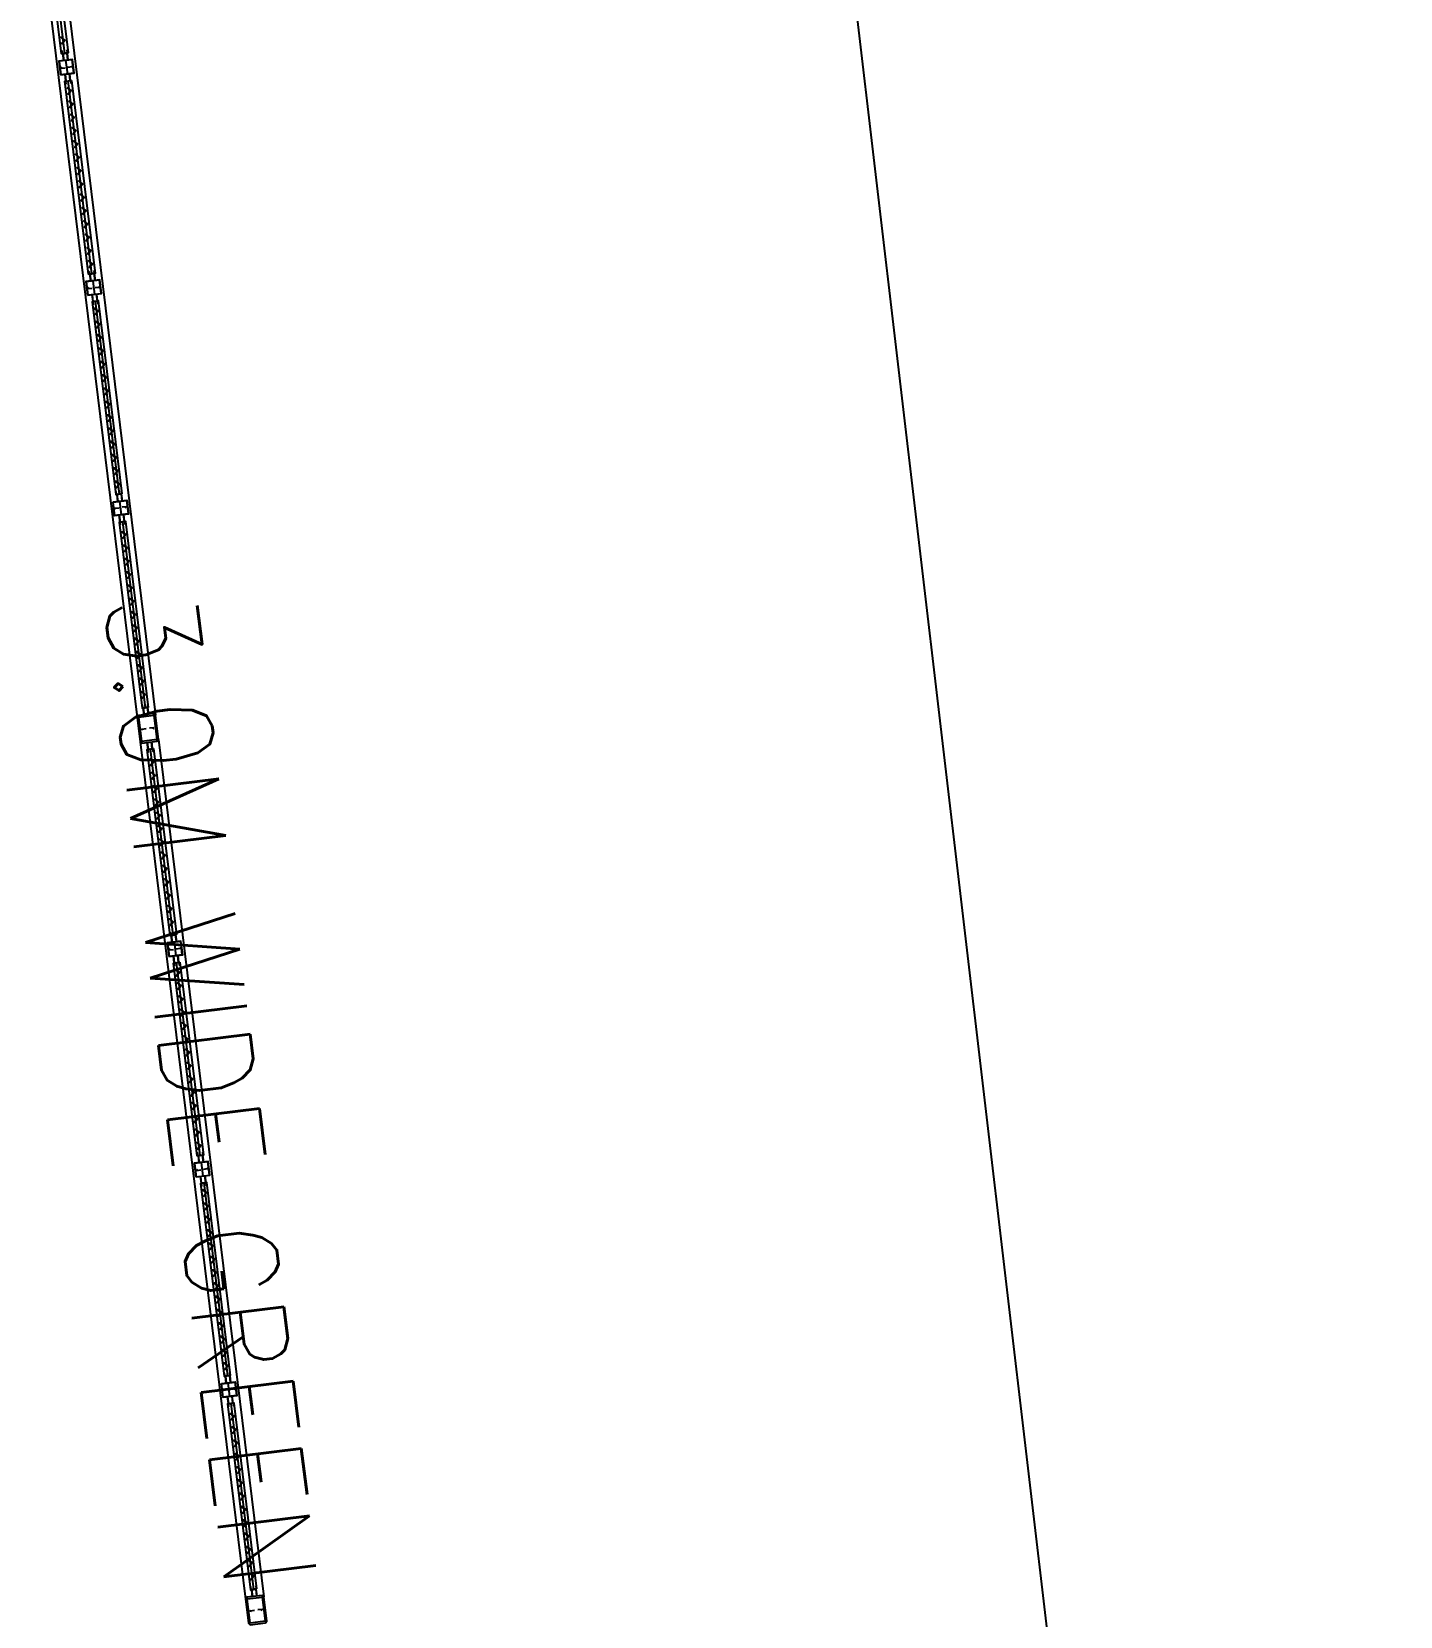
# Model space of a CAD drawing. Extents: x -15449 to 568150, y -1239737 to 53667.
# Drawn here: x 15368.75 to 15373.81, y 7597.25 to 7603.11 of the extents above; entities that cross this region are included whole.
import ezdxf
from ezdxf.enums import TextEntityAlignment as Align

# ---------------------------------------------------------------- set-up
doc = ezdxf.new("R2010")
doc.units = 0
doc.header["$LTSCALE"] = 8
doc.layers.add('KEY PLANE', color=8, linetype='CONTINUOUS')
doc.layers.add('Title Blocks', color=255, linetype='CONTINUOUS', lineweight=9)
doc.styles.add('X-F10A-LAY-S0-00-ASITE-001_EXTG_ROOF$0$X-MIC-LAY-S10-00-ASITE-001_FOR_JTC$0$ROMANS', font='romans.shx', dxfattribs={"width": 0.8})

# ---------------------------------------------------------------- blocks, each defined once
blk = doc.blocks.new('key plane')
at = {"layer": 'KEY PLANE', "extrusion": (-0.005503, -0.025989, -0.999647)}
blk.add_line((121003, -138524, -113027), (110678, -50845, -113027), dxfattribs=at)
at = {"layer": 'KEY PLANE'}
for p, q in [((104319, -69184, -112854), (105458, -78450, -112854)), ((104121, -69208, -112835), (105260, -78474, -112835)), ((104478, -71298, -109326), (104231, -69288, -114589)), ((104453, -71301, -109326), (104463, -71376, -112835)), ((104456, -71301, -109326), (104466, -71375, -112835)), ((104487, -71373, -112835), (104506, -71522, -112835)), ((104500, -71296, -109326), (104509, -71370, -112835)), ((104503, -71295, -109326), (104512, -71370, -112835)), ((104490, -71599, -109326), (104481, -71525, -112835)), ((104490, -71599, -112835), (104481, -71525, -112835)), ((104493, -71599, -109326), (104484, -71524, -112835)), ((104493, -71599, -112835), (104484, -71524, -112835)), ((104537, -71593, -109326), (104528, -71519, -112835)), ((104537, -71593, -112835), (104528, -71519, -112835)), ((104540, -71593, -109326), (104531, -71518, -112835)), ((104540, -71593, -112835), (104531, -71518, -112835)), ((104771, -73680, -109326), (104515, -71596, -114589)), ((104771, -73680, -112835), (104515, -71596, -112835)), ((104746, -73683, -109326), (104755, -73758, -112835)), ((104746, -73683, -112835), (104755, -73758, -112835)), ((104749, -73683, -109326), (104758, -73757, -112835)), ((104749, -73683, -112835), (104758, -73757, -112835)), ((104780, -73755, -112835), (104799, -73904, -112835)), ((104793, -73678, -109326), (104802, -73752, -112835)), ((104793, -73678, -112835), (104802, -73752, -112835)), ((104796, -73677, -109326), (104805, -73752, -112835)), ((104796, -73677, -112835), (104805, -73752, -112835)), ((104783, -73981, -109326), (104774, -73907, -112835)), ((104783, -73981, -112835), (104774, -73907, -112835)), ((104786, -73981, -109326), (104777, -73906, -112835)), ((104786, -73981, -112835), (104777, -73906, -112835)), ((104808, -73978, -109326), (105064, -76062, -114589)), ((104808, -73978, -112835), (105064, -76062, -112835)), ((104830, -73975, -109326), (104820, -73901, -112835)), ((104830, -73975, -112835), (104820, -73901, -112835)), ((104833, -73975, -109326), (104823, -73901, -112835)), ((104833, -73975, -112835), (104823, -73901, -112835)), ((105039, -76065, -109326), (105048, -76140, -112835)), ((105039, -76065, -112835), (105048, -76140, -112835)), ((105042, -76065, -109326), (105051, -76139, -112835)), ((105042, -76065, -112835), (105051, -76139, -112835)), ((105091, -76286, -112835), (105073, -76137, -112835)), ((105086, -76060, -109326), (105095, -76134, -112835)), ((105086, -76060, -112835), (105095, -76134, -112835)), ((105089, -76059, -109326), (105098, -76134, -112835)), ((105089, -76059, -112835), (105098, -76134, -112835)), ((105076, -76363, -109326), (105067, -76289, -112835)), ((105079, -76363, -109326), (105070, -76288, -112835)), ((105101, -76360, -109326), (105348, -78370, -114589)), ((105122, -76357, -109326), (105113, -76283, -112835)), ((105125, -76357, -109326), (105116, -76283, -112835)), ((105323, -78373, -109326), (105329, -78423, -111665)), ((105326, -78373, -109326), (105335, -78447, -112835)), ((105329, -78423, -111665), (105332, -78447, -112835)), ((105369, -78367, -109326), (105379, -78442, -112835)), ((105372, -78367, -109326), (105379, -78417, -111665)), ((105379, -78417, -111665), (105382, -78441, -112835)), ((105292, -78737, -112854), (106431, -88003, -112854)), ((105372, -78770, -111684), (105369, -78745, -112854)), ((105381, -78819, -109345), (105372, -78745, -112854)), ((105378, -78820, -109345), (105372, -78770, -111684)), ((105424, -78814, -109345), (105415, -78739, -112854)), ((105421, -78764, -111684), (105418, -78739, -112854)), ((105427, -78814, -109345), (105421, -78764, -111684)), ((105490, -78712, -112873), (106630, -87978, -112873)), ((105650, -80826, -109345), (105403, -78817, -114609)), ((105625, -80830, -109345), (105634, -80904, -112854)), ((105628, -80829, -109345), (105637, -80904, -112854)), ((105671, -80824, -109345), (105681, -80898, -112854)), ((105674, -80823, -109345), (105684, -80898, -112854)), ((105659, -80901, -112854), (105677, -81050, -112854)), ((105661, -81127, -109345), (105652, -81053, -112854)), ((105661, -81127, -112854), (105652, -81053, -112854)), ((105664, -81127, -109345), (105655, -81052, -112854)), ((105664, -81127, -112854), (105655, -81052, -112854)), ((105942, -83209, -109345), (105686, -81124, -114609)), ((105942, -83209, -112854), (105686, -81124, -112854)), ((105708, -81122, -109345), (105699, -81047, -112854)), ((105708, -81122, -112854), (105699, -81047, -112854)), ((105711, -81121, -109345), (105702, -81047, -112854)), ((105711, -81121, -112854), (105702, -81047, -112854)), ((105918, -83212, -109345), (105927, -83286, -112854)), ((105918, -83212, -112854), (105927, -83286, -112854)), ((105921, -83211, -109345), (105930, -83286, -112854)), ((105921, -83211, -112854), (105930, -83286, -112854)), ((105964, -83206, -109345), (105973, -83280, -112854)), ((105964, -83206, -112854), (105973, -83280, -112854)), ((105967, -83205, -109345), (105976, -83280, -112854)), ((105967, -83205, -112854), (105976, -83280, -112854)), ((105952, -83283, -112854), (105970, -83432, -112854)), ((105954, -83509, -109345), (105945, -83435, -112854)), ((105954, -83509, -112854), (105945, -83435, -112854)), ((105957, -83509, -109345), (105948, -83435, -112854)), ((105957, -83509, -112854), (105948, -83435, -112854)), ((105979, -83506, -109345), (106235, -85591, -114609)), ((105979, -83506, -112854), (106235, -85591, -112854)), ((106001, -83504, -109345), (105992, -83429, -112854)), ((106001, -83504, -112854), (105992, -83429, -112854)), ((106004, -83503, -109345), (105995, -83429, -112854)), ((106004, -83503, -112854), (105995, -83429, -112854)), ((106211, -85594, -109345), (106220, -85668, -112854)), ((106211, -85594, -112854), (106220, -85668, -112854)), ((106213, -85593, -109345), (106223, -85668, -112854)), ((106213, -85593, -112854), (106223, -85668, -112854)), ((106257, -85588, -109345), (106266, -85662, -112854)), ((106257, -85588, -112854), (106266, -85662, -112854)), ((106260, -85588, -109345), (106269, -85662, -112854)), ((106260, -85588, -112854), (106269, -85662, -112854)), ((106263, -85814, -112854), (106244, -85665, -112854)), ((106247, -85891, -109345), (106238, -85817, -112854)), ((106250, -85891, -109345), (106241, -85817, -112854)), ((106272, -85888, -109345), (106519, -87898, -114609)), ((106294, -85886, -109345), (106285, -85811, -112854)), ((106297, -85885, -109345), (106288, -85811, -112854)), ((106494, -87901, -109345), (106500, -87951, -111684)), ((106497, -87901, -109345), (106506, -87975, -112854)), ((106500, -87951, -111684), (106503, -87976, -112854)), ((106541, -87896, -109345), (106550, -87970, -112854)), ((106544, -87895, -109345), (106550, -87945, -111684)), ((106550, -87945, -111684), (106553, -87970, -112854))]:
    blk.add_line(p, q, dxfattribs=at)
for points, elevation in [([(104266, -69284), (104513, -71294), (104443, -71303), (104196, -69293)], -114589), ([(104431, -71531), (104580, -71512), (104562, -71364), (104413, -71382)], -112835), ([(104550, -71592), (104806, -73676), (104736, -73685), (104480, -71600)], -114589), ([(104550, -71592), (104806, -73676), (104736, -73685), (104480, -71600)], -112835), ([(104724, -73913), (104873, -73894), (104855, -73746), (104706, -73764)], -112835), ([(105099, -76058), (104843, -73974), (104773, -73982), (105029, -76067)], -114589), ([(105099, -76058), (104843, -73974), (104773, -73982), (105029, -76067)], -112835), ([(104999, -76146), (105148, -76128), (105166, -76277), (105017, -76295)], -112835), ([(105383, -78366), (105136, -76356), (105065, -76364), (105313, -78374)], -114589), ([(105312, -78752), (105475, -78732), (105490, -78712), (105458, -78450), (105438, -78434), (105275, -78454), (105260, -78474), (105292, -78737)], -112854), ([(105440, -78452), (105473, -78714), (105310, -78734), (105278, -78472)], -112854), ([(105438, -78812), (105685, -80822), (105615, -80831), (105367, -78821)], -114609), ([(105603, -81059), (105752, -81041), (105733, -80892), (105584, -80910)], -112854), ([(105721, -81120), (105978, -83204), (105907, -83213), (105651, -81129)], -114609), ([(105721, -81120), (105978, -83204), (105907, -83213), (105651, -81129)], -112854), ([(105895, -83441), (106044, -83423), (106026, -83274), (105877, -83292)], -112854), ([(106270, -85586), (106014, -83502), (105944, -83511), (106200, -85595)], -114609), ([(106270, -85586), (106014, -83502), (105944, -83511), (106200, -85595)], -112854), ([(106170, -85674), (106319, -85656), (106337, -85805), (106188, -85823)], -112854), ([(106554, -87894), (106307, -85884), (106237, -85893), (106484, -87903)], -114609), ([(106483, -88280), (106646, -88260), (106662, -88240), (106630, -87978), (106610, -87963), (106447, -87983), (106431, -88003), (106463, -88265)], -112873), ([(106612, -87981), (106644, -88243), (106481, -88263), (106449, -88001)], -112873)]:
    blk.add_lwpolyline(points, close=True, dxfattribs=dict(at, elevation=elevation))
at = {"layer": 'KEY PLANE', "ltscale": 0.1}
for points, elevation in [([(104470, -71161), (104447, -71190, 0.414214), (104448, -71194), (104448, -71194), (104479, -71155), (104440, -71124), (104439, -71124, 0.414214), (104440, -71128), (104469, -71151, -0.414214)], -112835), ([(104448, -71299, 0.414214), (104451, -71302), (104505, -71295, 0.414214), (104508, -71292), (104504, -71265), (104503, -71265), (104506, -71292, -0.414214), (104505, -71293), (104451, -71300, -0.414214), (104450, -71299), (104446, -71272), (104445, -71272)], -114589), ([(104485, -71602, -0.414214), (104488, -71599), (104542, -71593, -0.414214), (104545, -71595), (104548, -71622), (104547, -71622), (104543, -71595, 0.414214), (104542, -71594), (104488, -71601, 0.414214), (104487, -71602), (104490, -71629), (104489, -71629)], -114589), ([(104485, -71602, -0.414214), (104488, -71599), (104542, -71593, -0.414214), (104545, -71595), (104548, -71622), (104547, -71622), (104543, -71595, 0.414214), (104542, -71594), (104488, -71601, 0.414214), (104487, -71602), (104490, -71629), (104489, -71629)], -112835), ([(104538, -71706), (104514, -71736, 0.414214), (104515, -71739), (104515, -71740), (104546, -71700), (104507, -71670), (104506, -71670, 0.414214), (104507, -71674), (104536, -71697, -0.414214)], -114589), ([(104555, -71850), (104532, -71880, 0.414214), (104533, -71883), (104533, -71884), (104564, -71844), (104524, -71814), (104524, -71814, 0.414214), (104524, -71817), (104554, -71841, -0.414214)], -114589), ([(104555, -71850), (104532, -71880, 0.414214), (104533, -71883), (104533, -71884), (104564, -71844), (104524, -71814), (104524, -71814, 0.414214), (104524, -71817), (104554, -71841, -0.414214)], -112835), ([(104573, -71994), (104550, -72024, 0.414214), (104550, -72027), (104551, -72028), (104581, -71988), (104542, -71958), (104542, -71958, 0.414214), (104542, -71961), (104572, -71984, -0.414214)], -114589), ([(104573, -71994), (104550, -72024, 0.414214), (104550, -72027), (104551, -72028), (104581, -71988), (104542, -71958), (104542, -71958, 0.414214), (104542, -71961), (104572, -71984, -0.414214)], -112835), ([(104591, -72138), (104567, -72168, 0.414214), (104568, -72171), (104568, -72172), (104599, -72132), (104560, -72101), (104559, -72102, 0.414214), (104560, -72105), (104589, -72128, -0.414214)], -114589), ([(104591, -72138), (104567, -72168, 0.414214), (104568, -72171), (104568, -72172), (104599, -72132), (104560, -72101), (104559, -72102, 0.414214), (104560, -72105), (104589, -72128, -0.414214)], -112835), ([(104608, -72282), (104585, -72312, 0.414214), (104586, -72315), (104586, -72316), (104617, -72276), (104577, -72245), (104577, -72246, 0.414214), (104577, -72249), (104607, -72272, -0.414214)], -114589), ([(104608, -72282), (104585, -72312, 0.414214), (104586, -72315), (104586, -72316), (104617, -72276), (104577, -72245), (104577, -72246, 0.414214), (104577, -72249), (104607, -72272, -0.414214)], -112835), ([(104626, -72426), (104603, -72456, 0.414214), (104603, -72459), (104604, -72459), (104635, -72420), (104595, -72389), (104595, -72390, 0.414214), (104595, -72393), (104625, -72416, -0.414214)], -114589), ([(104626, -72426), (104603, -72456, 0.414214), (104603, -72459), (104604, -72459), (104635, -72420), (104595, -72389), (104595, -72390, 0.414214), (104595, -72393), (104625, -72416, -0.414214)], -112835), ([(104644, -72570), (104621, -72600, 0.414214), (104621, -72603), (104621, -72603), (104652, -72564), (104613, -72533), (104612, -72534, 0.414214), (104613, -72537), (104642, -72560, -0.414214)], -114589), ([(104644, -72570), (104621, -72600, 0.414214), (104621, -72603), (104621, -72603), (104652, -72564), (104613, -72533), (104612, -72534, 0.414214), (104613, -72537), (104642, -72560, -0.414214)], -112835), ([(104661, -72714), (104638, -72744, 0.414214), (104639, -72747), (104639, -72747), (104670, -72708), (104631, -72677), (104630, -72678, 0.414214), (104631, -72681), (104660, -72704, -0.414214)], -114589), ([(104661, -72714), (104638, -72744, 0.414214), (104639, -72747), (104639, -72747), (104670, -72708), (104631, -72677), (104630, -72678, 0.414214), (104631, -72681), (104660, -72704, -0.414214)], -112835), ([(104679, -72858), (104656, -72887, 0.414214), (104656, -72891), (104657, -72891), (104688, -72852), (104648, -72821), (104648, -72821, 0.414214), (104648, -72825), (104678, -72848, -0.414214)], -114589), ([(104679, -72858), (104656, -72887, 0.414214), (104656, -72891), (104657, -72891), (104688, -72852), (104648, -72821), (104648, -72821, 0.414214), (104648, -72825), (104678, -72848, -0.414214)], -112835), ([(104697, -73002), (104674, -73031, 0.414214), (104674, -73035), (104675, -73035), (104705, -72996), (104666, -72965), (104666, -72965, 0.414214), (104666, -72969), (104696, -72992, -0.414214)], -114589), ([(104697, -73002), (104674, -73031, 0.414214), (104674, -73035), (104675, -73035), (104705, -72996), (104666, -72965), (104666, -72965, 0.414214), (104666, -72969), (104696, -72992, -0.414214)], -112835), ([(104714, -73146), (104691, -73175, 0.414214), (104692, -73179), (104692, -73179), (104723, -73140), (104684, -73109), (104683, -73109, 0.414214), (104684, -73113), (104713, -73136, -0.414214)], -114589), ([(104714, -73146), (104691, -73175, 0.414214), (104692, -73179), (104692, -73179), (104723, -73140), (104684, -73109), (104683, -73109, 0.414214), (104684, -73113), (104713, -73136, -0.414214)], -112835), ([(104732, -73290), (104709, -73319, 0.414214), (104709, -73323), (104710, -73323), (104741, -73284), (104701, -73253), (104701, -73253, 0.414214), (104701, -73257), (104731, -73280, -0.414214)], -114589), ([(104732, -73290), (104709, -73319, 0.414214), (104709, -73323), (104710, -73323), (104741, -73284), (104701, -73253), (104701, -73253, 0.414214), (104701, -73257), (104731, -73280, -0.414214)], -112835), ([(104750, -73433), (104727, -73463, 0.414214), (104727, -73466), (104728, -73467), (104758, -73427), (104719, -73397), (104719, -73397, 0.414214), (104719, -73401), (104749, -73424, -0.414214)], -114589), ([(104750, -73433), (104727, -73463, 0.414214), (104727, -73466), (104728, -73467), (104758, -73427), (104719, -73397), (104719, -73397, 0.414214), (104719, -73401), (104749, -73424, -0.414214)], -112835), ([(104768, -73577), (104744, -73607, 0.414214), (104745, -73610), (104745, -73611), (104776, -73571), (104737, -73541), (104736, -73541, 0.414214), (104737, -73544), (104766, -73568, -0.414214)], -114589), ([(104768, -73577), (104744, -73607, 0.414214), (104745, -73610), (104745, -73611), (104776, -73571), (104737, -73541), (104736, -73541, 0.414214), (104737, -73544), (104766, -73568, -0.414214)], -112835), ([(104741, -73681, 0.414214), (104744, -73684), (104798, -73677, 0.414214), (104801, -73674), (104797, -73647), (104796, -73647), (104799, -73674, -0.414214), (104798, -73675), (104744, -73682, -0.414214), (104743, -73681), (104739, -73654), (104738, -73654)], -114589), ([(104741, -73681, 0.414214), (104744, -73684), (104798, -73677, 0.414214), (104801, -73674), (104797, -73647), (104796, -73647), (104799, -73674, -0.414214), (104798, -73675), (104744, -73682, -0.414214), (104743, -73681), (104739, -73654), (104738, -73654)], -112835), ([(104778, -73984, -0.414214), (104780, -73981), (104835, -73975, -0.414214), (104838, -73977), (104841, -74004), (104840, -74004), (104836, -73977, 0.414214), (104835, -73976), (104781, -73983, 0.414214), (104780, -73984), (104783, -74011), (104782, -74011)], -114589), ([(104778, -73984, -0.414214), (104780, -73981), (104835, -73975, -0.414214), (104838, -73977), (104841, -74004), (104840, -74004), (104836, -73977, 0.414214), (104835, -73976), (104781, -73983, 0.414214), (104780, -73984), (104783, -74011), (104782, -74011)], -112835), ([(104829, -74079), (104800, -74056, -0.414214), (104799, -74052), (104800, -74052), (104839, -74083), (104808, -74122), (104808, -74122, -0.414214), (104807, -74118), (104830, -74089, 0.414214)], -114589), ([(104829, -74079), (104800, -74056, -0.414214), (104799, -74052), (104800, -74052), (104839, -74083), (104808, -74122), (104808, -74122, -0.414214), (104807, -74118), (104830, -74089, 0.414214)], -112835), ([(104847, -74223), (104817, -74199, -0.414214), (104817, -74196), (104817, -74196), (104857, -74226), (104826, -74266), (104825, -74265, -0.414214), (104825, -74262), (104848, -74232, 0.414214)], -114589), ([(104847, -74223), (104817, -74199, -0.414214), (104817, -74196), (104817, -74196), (104857, -74226), (104826, -74266), (104825, -74265, -0.414214), (104825, -74262), (104848, -74232, 0.414214)], -112835), ([(104865, -74367), (104835, -74343, -0.414214), (104835, -74340), (104835, -74340), (104874, -74370), (104844, -74410), (104843, -74409, -0.414214), (104843, -74406), (104866, -74376, 0.414214)], -114589), ([(104865, -74367), (104835, -74343, -0.414214), (104835, -74340), (104835, -74340), (104874, -74370), (104844, -74410), (104843, -74409, -0.414214), (104843, -74406), (104866, -74376, 0.414214)], -112835), ([(104882, -74510), (104853, -74487, -0.414214), (104852, -74484), (104853, -74483), (104892, -74514), (104861, -74554), (104861, -74553, -0.414214), (104860, -74550), (104883, -74520, 0.414214)], -114589), ([(104882, -74510), (104853, -74487, -0.414214), (104852, -74484), (104853, -74483), (104892, -74514), (104861, -74554), (104861, -74553, -0.414214), (104860, -74550), (104883, -74520, 0.414214)], -112835), ([(104900, -74654), (104870, -74631, -0.414214), (104870, -74628), (104870, -74627), (104910, -74658), (104879, -74698), (104878, -74697, -0.414214), (104878, -74694), (104901, -74664, 0.414214)], -114589), ([(104900, -74654), (104870, -74631, -0.414214), (104870, -74628), (104870, -74627), (104910, -74658), (104879, -74698), (104878, -74697, -0.414214), (104878, -74694), (104901, -74664, 0.414214)], -112835), ([(104918, -74798), (104888, -74775, -0.414214), (104888, -74772), (104888, -74771), (104927, -74802), (104897, -74842), (104896, -74841, -0.414214), (104896, -74838), (104919, -74808, 0.414214)], -114589), ([(104918, -74798), (104888, -74775, -0.414214), (104888, -74772), (104888, -74771), (104927, -74802), (104897, -74842), (104896, -74841, -0.414214), (104896, -74838), (104919, -74808, 0.414214)], -112835), ([(104935, -74942), (104906, -74919, -0.414214), (104905, -74916), (104906, -74915), (104945, -74946), (104914, -74985), (104914, -74985, -0.414214), (104913, -74982), (104937, -74952, 0.414214)], -114589), ([(104935, -74942), (104906, -74919, -0.414214), (104905, -74916), (104906, -74915), (104945, -74946), (104914, -74985), (104914, -74985, -0.414214), (104913, -74982), (104937, -74952, 0.414214)], -112835), ([(104953, -75086), (104923, -75063, -0.414214), (104923, -75060), (104923, -75059), (104963, -75090), (104932, -75129), (104932, -75129, -0.414214), (104931, -75126), (104954, -75096, 0.414214)], -114589), ([(104953, -75086), (104923, -75063, -0.414214), (104923, -75060), (104923, -75059), (104963, -75090), (104932, -75129), (104932, -75129, -0.414214), (104931, -75126), (104954, -75096, 0.414214)], -112835), ([(104971, -75230), (104941, -75207, -0.414214), (104941, -75204), (104941, -75203), (104980, -75234), (104950, -75273), (104949, -75273, -0.414214), (104949, -75270), (104972, -75240, 0.414214)], -114589), ([(104971, -75230), (104941, -75207, -0.414214), (104941, -75204), (104941, -75203), (104980, -75234), (104950, -75273), (104949, -75273, -0.414214), (104949, -75270), (104972, -75240, 0.414214)], -112835), ([(104988, -75374), (104959, -75351, -0.414214), (104958, -75347), (104959, -75347), (104998, -75378), (104967, -75417), (104967, -75417, -0.414214), (104966, -75413), (104990, -75384, 0.414214)], -114589), ([(104988, -75374), (104959, -75351, -0.414214), (104958, -75347), (104959, -75347), (104998, -75378), (104967, -75417), (104967, -75417, -0.414214), (104966, -75413), (104990, -75384, 0.414214)], -112835), ([(105006, -75518), (104976, -75495, -0.414214), (104976, -75491), (104976, -75491), (105016, -75522), (104985, -75561), (104985, -75561, -0.414214), (104984, -75557), (105007, -75528, 0.414214)], -114589), ([(105006, -75518), (104976, -75495, -0.414214), (104976, -75491), (104976, -75491), (105016, -75522), (104985, -75561), (104985, -75561, -0.414214), (104984, -75557), (105007, -75528, 0.414214)], -112835), ([(105024, -75662), (104994, -75639, -0.414214), (104994, -75635), (104994, -75635), (105034, -75666), (105003, -75705), (105002, -75705, -0.414214), (105002, -75701), (105025, -75672, 0.414214)], -114589), ([(105024, -75662), (104994, -75639, -0.414214), (104994, -75635), (104994, -75635), (105034, -75666), (105003, -75705), (105002, -75705, -0.414214), (105002, -75701), (105025, -75672, 0.414214)], -112835), ([(105042, -75806), (105012, -75783, -0.414214), (105011, -75779), (105012, -75779), (105051, -75810), (105020, -75849), (105020, -75849, -0.414214), (105020, -75845), (105043, -75816, 0.414214)], -114589), ([(105042, -75806), (105012, -75783, -0.414214), (105011, -75779), (105012, -75779), (105051, -75810), (105020, -75849), (105020, -75849, -0.414214), (105020, -75845), (105043, -75816, 0.414214)], -112835), ([(105059, -75950), (105030, -75926, -0.414214), (105029, -75923), (105030, -75923), (105069, -75953), (105038, -75993), (105038, -75992, -0.414214), (105037, -75989), (105060, -75959, 0.414214)], -114589), ([(105034, -76063, 0.414214), (105037, -76066), (105091, -76059, 0.414214), (105093, -76056), (105090, -76029), (105088, -76029), (105092, -76056, -0.414214), (105091, -76057), (105037, -76064, -0.414214), (105035, -76063), (105032, -76036), (105030, -76036)], -114589), ([(105034, -76063, 0.414214), (105037, -76066), (105091, -76059, 0.414214), (105093, -76056), (105090, -76029), (105088, -76029), (105092, -76056, -0.414214), (105091, -76057), (105037, -76064, -0.414214), (105035, -76063), (105032, -76036), (105030, -76036)], -112835), ([(105071, -76366, -0.414214), (105073, -76363), (105128, -76357, -0.414214), (105131, -76359), (105134, -76386), (105132, -76386), (105129, -76359, 0.414214), (105128, -76358), (105074, -76365, 0.414214), (105073, -76366), (105076, -76393), (105074, -76394)], -114589), ([(105126, -76496), (105097, -76472, -0.414214), (105096, -76469), (105097, -76469), (105136, -76499), (105105, -76539), (105105, -76538, -0.414214), (105104, -76535), (105128, -76505, 0.414214)], -112835), ([(105144, -76639), (105114, -76616, -0.414214), (105114, -76613), (105114, -76612), (105154, -76643), (105123, -76683), (105122, -76682, -0.414214), (105122, -76679), (105145, -76649, 0.414214)], -112835), ([(105162, -76783), (105132, -76760, -0.414214), (105132, -76757), (105132, -76756), (105171, -76787), (105141, -76827), (105140, -76826, -0.414214), (105140, -76823), (105163, -76793, 0.414214)], -112835), ([(105179, -76927), (105150, -76904, -0.414214), (105149, -76901), (105150, -76900), (105189, -76931), (105158, -76970), (105158, -76970, -0.414214), (105157, -76967), (105181, -76937, 0.414214)], -112835), ([(105197, -77071), (105167, -77048, -0.414214), (105167, -77045), (105167, -77044), (105207, -77075), (105176, -77114), (105176, -77114, -0.414214), (105175, -77111), (105198, -77081, 0.414214)], -112835), ([(105215, -77215), (105185, -77192, -0.414214), (105185, -77189), (105185, -77188), (105224, -77219), (105194, -77258), (105193, -77258, -0.414214), (105193, -77255), (105216, -77225, 0.414214)], -112835), ([(105232, -77359), (105203, -77336, -0.414214), (105202, -77333), (105203, -77332), (105242, -77363), (105211, -77402), (105211, -77402, -0.414214), (105211, -77398), (105234, -77369, 0.414214)], -112835), ([(105250, -77503), (105221, -77480, -0.414214), (105220, -77476), (105220, -77476), (105260, -77507), (105229, -77546), (105229, -77546, -0.414214), (105228, -77542), (105251, -77513, 0.414214)], -112835), ([(105268, -77647), (105238, -77624, -0.414214), (105238, -77620), (105238, -77620), (105278, -77651), (105247, -77690), (105246, -77690, -0.414214), (105246, -77686), (105269, -77657, 0.414214)], -112835), ([(105286, -77791), (105256, -77768, -0.414214), (105255, -77764), (105256, -77764), (105295, -77795), (105264, -77834), (105264, -77834, -0.414214), (105264, -77830), (105287, -77801, 0.414214)], -112835), ([(105303, -77935), (105274, -77912, -0.414214), (105273, -77908), (105274, -77908), (105313, -77938), (105282, -77978), (105282, -77978, -0.414214), (105281, -77974), (105304, -77945, 0.414214)], -112835), ([(105321, -78079), (105291, -78055, -0.414214), (105291, -78052), (105291, -78052), (105331, -78082), (105300, -78122), (105299, -78121, -0.414214), (105299, -78118), (105322, -78088, 0.414214)], -112835), ([(105339, -78223), (105309, -78199, -0.414214), (105309, -78196), (105309, -78196), (105348, -78226), (105318, -78266), (105317, -78265, -0.414214), (105317, -78262), (105340, -78232, 0.414214)], -112835), ([(105318, -78371, 0.414214), (105320, -78373), (105375, -78367, 0.414214), (105377, -78364), (105374, -78337), (105372, -78337), (105376, -78364, -0.414214), (105375, -78365), (105320, -78372, -0.414214), (105319, -78371), (105316, -78344), (105314, -78344)], -114589), ([(105373, -78823, -0.414214), (105375, -78820), (105430, -78813, -0.414214), (105433, -78816), (105436, -78843), (105434, -78843), (105431, -78816, 0.414214), (105430, -78815), (105376, -78822, 0.414214), (105375, -78823), (105378, -78850), (105376, -78850)], -114609), ([(105430, -78962), (105406, -78991, 0.414214), (105407, -78995), (105407, -78995), (105438, -78956), (105399, -78925), (105398, -78926, 0.414214), (105399, -78929), (105428, -78952, -0.414214)], -112854), ([(105447, -79106), (105424, -79135, 0.414214), (105424, -79139), (105425, -79139), (105456, -79100), (105416, -79069), (105416, -79069, 0.414214), (105416, -79073), (105446, -79096, -0.414214)], -112854), ([(105465, -79250), (105442, -79279, 0.414214), (105442, -79283), (105443, -79283), (105473, -79244), (105434, -79213), (105434, -79213, 0.414214), (105434, -79217), (105464, -79240, -0.414214)], -112854), ([(105483, -79394), (105459, -79423, 0.414214), (105460, -79427), (105460, -79427), (105491, -79388), (105452, -79357), (105451, -79357, 0.414214), (105452, -79361), (105481, -79384, -0.414214)], -112854), ([(105500, -79538), (105477, -79567, 0.414214), (105478, -79571), (105478, -79571), (105509, -79531), (105469, -79501), (105469, -79501, 0.414214), (105469, -79505), (105499, -79528, -0.414214)], -112854), ([(105518, -79681), (105495, -79711, 0.414214), (105495, -79714), (105496, -79715), (105526, -79675), (105487, -79645), (105487, -79645, 0.414214), (105487, -79648), (105517, -79672, -0.414214)], -112854), ([(105536, -79825), (105513, -79855, 0.414214), (105513, -79858), (105513, -79859), (105544, -79819), (105505, -79789), (105504, -79789, 0.414214), (105505, -79792), (105534, -79816, -0.414214)], -112854), ([(105553, -79969), (105530, -79999, 0.414214), (105531, -80002), (105531, -80003), (105562, -79963), (105522, -79932), (105522, -79933, 0.414214), (105523, -79936), (105552, -79959, -0.414214)], -112854), ([(105571, -80113), (105548, -80143, 0.414214), (105548, -80146), (105549, -80147), (105580, -80107), (105540, -80076), (105540, -80077, 0.414214), (105540, -80080), (105570, -80103, -0.414214)], -112854), ([(105589, -80257), (105566, -80287, 0.414214), (105566, -80290), (105566, -80290), (105597, -80251), (105558, -80220), (105557, -80221, 0.414214), (105558, -80224), (105588, -80247, -0.414214)], -112854), ([(105606, -80401), (105583, -80431, 0.414214), (105584, -80434), (105584, -80434), (105615, -80395), (105576, -80364), (105575, -80365, 0.414214), (105576, -80368), (105605, -80391, -0.414214)], -112854), ([(105624, -80545), (105601, -80575, 0.414214), (105601, -80578), (105602, -80578), (105633, -80539), (105593, -80508), (105593, -80509, 0.414214), (105593, -80512), (105623, -80535, -0.414214)], -112854), ([(105642, -80689), (105619, -80718, 0.414214), (105619, -80722), (105620, -80722), (105650, -80683), (105611, -80652), (105611, -80653, 0.414214), (105611, -80656), (105641, -80679, -0.414214)], -112854), ([(105620, -80828, 0.414214), (105622, -80830), (105677, -80823, 0.414214), (105679, -80820), (105676, -80793), (105674, -80793), (105678, -80820, -0.414214), (105677, -80822), (105622, -80828, -0.414214), (105621, -80827), (105618, -80800), (105616, -80800)], -114609), ([(105657, -81130, -0.414214), (105659, -81128), (105713, -81121, -0.414214), (105716, -81123), (105720, -81150), (105718, -81151), (105715, -81123, 0.414214), (105714, -81122), (105659, -81129, 0.414214), (105658, -81130), (105662, -81157), (105660, -81158)], -114609), ([(105657, -81130, -0.414214), (105659, -81128), (105713, -81121, -0.414214), (105716, -81123), (105720, -81150), (105718, -81151), (105715, -81123, 0.414214), (105714, -81122), (105659, -81129, 0.414214), (105658, -81130), (105662, -81157), (105660, -81158)], -112854), ([(105709, -81235), (105686, -81264, 0.414214), (105686, -81268), (105687, -81268), (105717, -81229), (105678, -81198), (105678, -81198, 0.414214), (105678, -81202), (105708, -81225, -0.414214)], -114609), ([(105727, -81379), (105703, -81408, 0.414214), (105704, -81412), (105704, -81412), (105735, -81373), (105696, -81342), (105695, -81342, 0.414214), (105696, -81346), (105725, -81369, -0.414214)], -114609), ([(105727, -81379), (105703, -81408, 0.414214), (105704, -81412), (105704, -81412), (105735, -81373), (105696, -81342), (105695, -81342, 0.414214), (105696, -81346), (105725, -81369, -0.414214)], -112854), ([(105744, -81523), (105721, -81552, 0.414214), (105722, -81556), (105722, -81556), (105753, -81517), (105713, -81486), (105713, -81486, 0.414214), (105713, -81490), (105743, -81513, -0.414214)], -114609), ([(105744, -81523), (105721, -81552, 0.414214), (105722, -81556), (105722, -81556), (105753, -81517), (105713, -81486), (105713, -81486, 0.414214), (105713, -81490), (105743, -81513, -0.414214)], -112854), ([(105762, -81666), (105739, -81696, 0.414214), (105739, -81699), (105740, -81700), (105771, -81660), (105731, -81630), (105731, -81630, 0.414214), (105731, -81634), (105761, -81657, -0.414214)], -114609), ([(105762, -81666), (105739, -81696, 0.414214), (105739, -81699), (105740, -81700), (105771, -81660), (105731, -81630), (105731, -81630, 0.414214), (105731, -81634), (105761, -81657, -0.414214)], -112854), ([(105780, -81810), (105757, -81840, 0.414214), (105757, -81843), (105757, -81844), (105788, -81804), (105749, -81774), (105748, -81774, 0.414214), (105749, -81777), (105779, -81801, -0.414214)], -114609), ([(105780, -81810), (105757, -81840, 0.414214), (105757, -81843), (105757, -81844), (105788, -81804), (105749, -81774), (105748, -81774, 0.414214), (105749, -81777), (105779, -81801, -0.414214)], -112854), ([(105797, -81954), (105774, -81984, 0.414214), (105775, -81987), (105775, -81988), (105806, -81948), (105767, -81918), (105766, -81918, 0.414214), (105767, -81921), (105796, -81945, -0.414214)], -114609), ([(105797, -81954), (105774, -81984, 0.414214), (105775, -81987), (105775, -81988), (105806, -81948), (105767, -81918), (105766, -81918, 0.414214), (105767, -81921), (105796, -81945, -0.414214)], -112854), ([(105815, -82098), (105792, -82128, 0.414214), (105792, -82131), (105793, -82132), (105824, -82092), (105784, -82061), (105784, -82062, 0.414214), (105784, -82065), (105814, -82088, -0.414214)], -114609), ([(105815, -82098), (105792, -82128, 0.414214), (105792, -82131), (105793, -82132), (105824, -82092), (105784, -82061), (105784, -82062, 0.414214), (105784, -82065), (105814, -82088, -0.414214)], -112854), ([(105833, -82242), (105810, -82272, 0.414214), (105810, -82275), (105811, -82276), (105841, -82236), (105802, -82205), (105802, -82206, 0.414214), (105802, -82209), (105832, -82232, -0.414214)], -114609), ([(105833, -82242), (105810, -82272, 0.414214), (105810, -82275), (105811, -82276), (105841, -82236), (105802, -82205), (105802, -82206, 0.414214), (105802, -82209), (105832, -82232, -0.414214)], -112854), ([(105850, -82386), (105827, -82416, 0.414214), (105828, -82419), (105828, -82419), (105859, -82380), (105820, -82349), (105819, -82350, 0.414214), (105820, -82353), (105849, -82376, -0.414214)], -114609), ([(105850, -82386), (105827, -82416, 0.414214), (105828, -82419), (105828, -82419), (105859, -82380), (105820, -82349), (105819, -82350, 0.414214), (105820, -82353), (105849, -82376, -0.414214)], -112854), ([(105868, -82530), (105845, -82560, 0.414214), (105845, -82563), (105846, -82563), (105877, -82524), (105837, -82493), (105837, -82494, 0.414214), (105837, -82497), (105867, -82520, -0.414214)], -114609), ([(105868, -82530), (105845, -82560, 0.414214), (105845, -82563), (105846, -82563), (105877, -82524), (105837, -82493), (105837, -82494, 0.414214), (105837, -82497), (105867, -82520, -0.414214)], -112854), ([(105886, -82674), (105863, -82704, 0.414214), (105863, -82707), (105864, -82707), (105894, -82668), (105855, -82637), (105855, -82638, 0.414214), (105855, -82641), (105885, -82664, -0.414214)], -114609), ([(105886, -82674), (105863, -82704, 0.414214), (105863, -82707), (105864, -82707), (105894, -82668), (105855, -82637), (105855, -82638, 0.414214), (105855, -82641), (105885, -82664, -0.414214)], -112854), ([(105904, -82818), (105880, -82847, 0.414214), (105881, -82851), (105881, -82851), (105912, -82812), (105873, -82781), (105872, -82781, 0.414214), (105873, -82785), (105902, -82808, -0.414214)], -114609), ([(105904, -82818), (105880, -82847, 0.414214), (105881, -82851), (105881, -82851), (105912, -82812), (105873, -82781), (105872, -82781, 0.414214), (105873, -82785), (105902, -82808, -0.414214)], -112854), ([(105921, -82962), (105898, -82991, 0.414214), (105899, -82995), (105899, -82995), (105930, -82956), (105890, -82925), (105890, -82925, 0.414214), (105890, -82929), (105920, -82952, -0.414214)], -114609), ([(105921, -82962), (105898, -82991, 0.414214), (105899, -82995), (105899, -82995), (105930, -82956), (105890, -82925), (105890, -82925, 0.414214), (105890, -82929), (105920, -82952, -0.414214)], -112854), ([(105939, -83106), (105916, -83135, 0.414214), (105916, -83139), (105917, -83139), (105947, -83100), (105908, -83069), (105908, -83069, 0.414214), (105908, -83073), (105938, -83096, -0.414214)], -114609), ([(105939, -83106), (105916, -83135, 0.414214), (105916, -83139), (105917, -83139), (105947, -83100), (105908, -83069), (105908, -83069, 0.414214), (105908, -83073), (105938, -83096, -0.414214)], -112854), ([(105912, -83210, 0.414214), (105915, -83212), (105970, -83205, 0.414214), (105972, -83202), (105969, -83175), (105967, -83175), (105970, -83203, -0.414214), (105969, -83204), (105915, -83210, -0.414214), (105914, -83209), (105911, -83182), (105909, -83182)], -114609), ([(105912, -83210, 0.414214), (105915, -83212), (105970, -83205, 0.414214), (105972, -83202), (105969, -83175), (105967, -83175), (105970, -83203, -0.414214), (105969, -83204), (105915, -83210, -0.414214), (105914, -83209), (105911, -83182), (105909, -83182)], -112854), ([(105950, -83513, -0.414214), (105952, -83510), (106006, -83503, -0.414214), (106009, -83505), (106013, -83532), (106011, -83533), (106008, -83505, 0.414214), (106006, -83505), (105952, -83511, 0.414214), (105951, -83512), (105955, -83540), (105953, -83540)], -114609), ([(105950, -83513, -0.414214), (105952, -83510), (106006, -83503, -0.414214), (106009, -83505), (106013, -83532), (106011, -83533), (106008, -83505, 0.414214), (106006, -83505), (105952, -83511, 0.414214), (105951, -83512), (105955, -83540), (105953, -83540)], -112854), ([(106001, -83607), (105971, -83584, -0.414214), (105971, -83580), (105971, -83580), (106010, -83611), (105980, -83650), (105979, -83650, -0.414214), (105979, -83646), (106002, -83617, 0.414214)], -114609), ([(106001, -83607), (105971, -83584, -0.414214), (105971, -83580), (105971, -83580), (106010, -83611), (105980, -83650), (105979, -83650, -0.414214), (105979, -83646), (106002, -83617, 0.414214)], -112854), ([(106018, -83751), (105989, -83728, -0.414214), (105988, -83724), (105989, -83724), (106028, -83755), (105997, -83794), (105997, -83794, -0.414214), (105996, -83790), (106019, -83761, 0.414214)], -114609), ([(106018, -83751), (105989, -83728, -0.414214), (105988, -83724), (105989, -83724), (106028, -83755), (105997, -83794), (105997, -83794, -0.414214), (105996, -83790), (106019, -83761, 0.414214)], -112854), ([(106036, -83895), (106006, -83872, -0.414214), (106006, -83868), (106006, -83868), (106046, -83899), (106015, -83938), (106014, -83938, -0.414214), (106014, -83934), (106037, -83905, 0.414214)], -114609), ([(106036, -83895), (106006, -83872, -0.414214), (106006, -83868), (106006, -83868), (106046, -83899), (106015, -83938), (106014, -83938, -0.414214), (106014, -83934), (106037, -83905, 0.414214)], -112854), ([(106054, -84039), (106024, -84016, -0.414214), (106024, -84012), (106024, -84012), (106063, -84043), (106033, -84082), (106032, -84082, -0.414214), (106032, -84078), (106055, -84049, 0.414214)], -114609), ([(106054, -84039), (106024, -84016, -0.414214), (106024, -84012), (106024, -84012), (106063, -84043), (106033, -84082), (106032, -84082, -0.414214), (106032, -84078), (106055, -84049, 0.414214)], -112854), ([(106071, -84183), (106042, -84160, -0.414214), (106041, -84156), (106042, -84156), (106081, -84186), (106050, -84226), (106050, -84225, -0.414214), (106049, -84222), (106073, -84192, 0.414214)], -114609), ([(106071, -84183), (106042, -84160, -0.414214), (106041, -84156), (106042, -84156), (106081, -84186), (106050, -84226), (106050, -84225, -0.414214), (106049, -84222), (106073, -84192, 0.414214)], -112854), ([(106089, -84327), (106059, -84303, -0.414214), (106059, -84300), (106059, -84300), (106099, -84330), (106068, -84370), (106068, -84369, -0.414214), (106067, -84366), (106090, -84336, 0.414214)], -114609), ([(106089, -84327), (106059, -84303, -0.414214), (106059, -84300), (106059, -84300), (106099, -84330), (106068, -84370), (106068, -84369, -0.414214), (106067, -84366), (106090, -84336, 0.414214)], -112854), ([(106107, -84470), (106077, -84447, -0.414214), (106077, -84444), (106077, -84443), (106116, -84474), (106086, -84514), (106085, -84513, -0.414214), (106085, -84510), (106108, -84480, 0.414214)], -114609), ([(106107, -84470), (106077, -84447, -0.414214), (106077, -84444), (106077, -84443), (106116, -84474), (106086, -84514), (106085, -84513, -0.414214), (106085, -84510), (106108, -84480, 0.414214)], -112854), ([(106124, -84614), (106095, -84591, -0.414214), (106094, -84588), (106095, -84587), (106134, -84618), (106103, -84658), (106103, -84657, -0.414214), (106102, -84654), (106126, -84624, 0.414214)], -114609), ([(106124, -84614), (106095, -84591, -0.414214), (106094, -84588), (106095, -84587), (106134, -84618), (106103, -84658), (106103, -84657, -0.414214), (106102, -84654), (106126, -84624, 0.414214)], -112854), ([(106142, -84758), (106112, -84735, -0.414214), (106112, -84732), (106112, -84731), (106152, -84762), (106121, -84802), (106121, -84801, -0.414214), (106120, -84798), (106143, -84768, 0.414214)], -114609), ([(106142, -84758), (106112, -84735, -0.414214), (106112, -84732), (106112, -84731), (106152, -84762), (106121, -84802), (106121, -84801, -0.414214), (106120, -84798), (106143, -84768, 0.414214)], -112854), ([(106160, -84902), (106130, -84879, -0.414214), (106130, -84876), (106130, -84875), (106170, -84906), (106139, -84945), (106138, -84945, -0.414214), (106138, -84942), (106161, -84912, 0.414214)], -114609), ([(106160, -84902), (106130, -84879, -0.414214), (106130, -84876), (106130, -84875), (106170, -84906), (106139, -84945), (106138, -84945, -0.414214), (106138, -84942), (106161, -84912, 0.414214)], -112854), ([(106178, -85046), (106148, -85023, -0.414214), (106147, -85020), (106148, -85019), (106187, -85050), (106156, -85089), (106156, -85089, -0.414214), (106156, -85086), (106179, -85056, 0.414214)], -114609), ([(106178, -85046), (106148, -85023, -0.414214), (106147, -85020), (106148, -85019), (106187, -85050), (106156, -85089), (106156, -85089, -0.414214), (106156, -85086), (106179, -85056, 0.414214)], -112854), ([(106195, -85190), (106166, -85167, -0.414214), (106165, -85164), (106166, -85163), (106205, -85194), (106174, -85233), (106174, -85233, -0.414214), (106173, -85230), (106196, -85200, 0.414214)], -114609), ([(106195, -85190), (106166, -85167, -0.414214), (106165, -85164), (106166, -85163), (106205, -85194), (106174, -85233), (106174, -85233, -0.414214), (106173, -85230), (106196, -85200, 0.414214)], -112854), ([(106213, -85334), (106183, -85311, -0.414214), (106183, -85307), (106183, -85307), (106223, -85338), (106192, -85377), (106191, -85377, -0.414214), (106191, -85373), (106214, -85344, 0.414214)], -114609), ([(106213, -85334), (106183, -85311, -0.414214), (106183, -85307), (106183, -85307), (106223, -85338), (106192, -85377), (106191, -85377, -0.414214), (106191, -85373), (106214, -85344, 0.414214)], -112854), ([(106231, -85478), (106201, -85455, -0.414214), (106201, -85451), (106201, -85451), (106240, -85482), (106210, -85521), (106209, -85521, -0.414214), (106209, -85517), (106232, -85488, 0.414214)], -114609), ([(106205, -85592, 0.414214), (106208, -85594), (106263, -85587, 0.414214), (106265, -85584), (106261, -85557), (106260, -85557), (106263, -85585, -0.414214), (106262, -85586), (106208, -85592, -0.414214), (106207, -85591), (106203, -85564), (106202, -85564)], -114609), ([(106205, -85592, 0.414214), (106208, -85594), (106263, -85587, 0.414214), (106265, -85584), (106261, -85557), (106260, -85557), (106263, -85585, -0.414214), (106262, -85586), (106208, -85592, -0.414214), (106207, -85591), (106203, -85564), (106202, -85564)], -112854), ([(106242, -85895, -0.414214), (106245, -85892), (106299, -85885, -0.414214), (106302, -85887), (106305, -85914), (106304, -85915), (106300, -85887, 0.414214), (106299, -85887), (106245, -85893, 0.414214), (106244, -85894), (106247, -85922), (106246, -85922)], -114609), ([(106298, -86024), (106268, -86001, -0.414214), (106268, -85997), (106268, -85997), (106307, -86028), (106277, -86067), (106276, -86067, -0.414214), (106276, -86063), (106299, -86034, 0.414214)], -112854), ([(106315, -86168), (106286, -86145, -0.414214), (106285, -86141), (106286, -86141), (106325, -86171), (106294, -86211), (106294, -86211, -0.414214), (106293, -86207), (106317, -86178, 0.414214)], -112854), ([(106333, -86312), (106303, -86288, -0.414214), (106303, -86285), (106303, -86285), (106343, -86315), (106312, -86355), (106312, -86354, -0.414214), (106311, -86351), (106334, -86321, 0.414214)], -112854), ([(106351, -86456), (106321, -86432, -0.414214), (106321, -86429), (106321, -86429), (106361, -86459), (106330, -86499), (106329, -86498, -0.414214), (106329, -86495), (106352, -86465, 0.414214)], -112854), ([(106368, -86599), (106339, -86576, -0.414214), (106338, -86573), (106339, -86572), (106378, -86603), (106347, -86643), (106347, -86642, -0.414214), (106347, -86639), (106370, -86609, 0.414214)], -112854), ([(106386, -86743), (106357, -86720, -0.414214), (106356, -86717), (106356, -86716), (106396, -86747), (106365, -86787), (106365, -86786, -0.414214), (106364, -86783), (106387, -86753, 0.414214)], -112854), ([(106404, -86887), (106374, -86864, -0.414214), (106374, -86861), (106374, -86860), (106414, -86891), (106383, -86930), (106382, -86930, -0.414214), (106382, -86927), (106405, -86897, 0.414214)], -112854), ([(106422, -87031), (106392, -87008, -0.414214), (106392, -87005), (106392, -87004), (106431, -87035), (106401, -87074), (106400, -87074, -0.414214), (106400, -87071), (106423, -87041, 0.414214)], -112854), ([(106439, -87175), (106410, -87152, -0.414214), (106409, -87149), (106410, -87148), (106449, -87179), (106418, -87218), (106418, -87218, -0.414214), (106417, -87215), (106440, -87185, 0.414214)], -112854), ([(106457, -87319), (106427, -87296, -0.414214), (106427, -87293), (106427, -87292), (106467, -87323), (106436, -87362), (106435, -87362, -0.414214), (106435, -87358), (106458, -87329, 0.414214)], -112854), ([(106475, -87463), (106445, -87440, -0.414214), (106445, -87436), (106445, -87436), (106484, -87467), (106454, -87506), (106453, -87506, -0.414214), (106453, -87502), (106476, -87473, 0.414214)], -112854), ([(106492, -87607), (106463, -87584, -0.414214), (106462, -87580), (106463, -87580), (106502, -87611), (106471, -87650), (106471, -87650, -0.414214), (106470, -87646), (106494, -87617, 0.414214)], -112854), ([(106510, -87751), (106480, -87728, -0.414214), (106480, -87724), (106480, -87724), (106520, -87755), (106489, -87794), (106488, -87794, -0.414214), (106488, -87790), (106511, -87761, 0.414214)], -112854), ([(106489, -87899, 0.414214), (106492, -87902), (106546, -87895, 0.414214), (106548, -87892), (106545, -87865), (106544, -87865), (106547, -87892, -0.414214), (106546, -87893), (106492, -87900, -0.414214), (106491, -87899), (106487, -87872), (106486, -87872)], -114609)]:
    blk.add_lwpolyline(points, format="xyb", close=True, dxfattribs=dict(at, elevation=elevation))
at = {"layer": 'KEY PLANE', "ltscale": 0.2}
for points, elevation in [([(104434, -71527), (104577, -71510), (104559, -71367), (104416, -71384)], -112835), ([(104727, -73909), (104870, -73892), (104852, -73749), (104709, -73766)], -112835), ([(105002, -76149), (105145, -76131), (105162, -76274), (105020, -76291)], -112835), ([(105605, -81056), (105748, -81038), (105731, -80895), (105588, -80913)], -112854), ([(105898, -83438), (106041, -83420), (106023, -83277), (105881, -83295)], -112854), ([(106173, -85677), (106316, -85659), (106334, -85802), (106191, -85820)], -112854)]:
    blk.add_lwpolyline(points, close=True, dxfattribs=dict(at, elevation=elevation))
at = {"layer": 'KEY PLANE'}
for points, elevation in [([(104446, -71448), (104438, -71459), (104482, -71454)], -112835), ([(104546, -71436), (104557, -71445), (104512, -71450)], -112835), ([(104739, -73830), (104730, -73841), (104775, -73836)], -112835), ([(104838, -73818), (104850, -73827), (104805, -73832)], -112835), ([(105132, -76210), (105141, -76199), (105097, -76204)], -112835), ([(105033, -76222), (105022, -76214), (105067, -76208)], -112835), ([(105260, -78474), (105278, -78472), (105275, -78454)], -112854), ([(105323, -78610), (105312, -78601), (105357, -78596)], -112854), ([(105429, -78597), (105438, -78586), (105393, -78591)], -112854), ([(105438, -78434), (105440, -78452), (105458, -78450)], -112854), ([(105312, -78752), (105310, -78734), (105292, -78737)], -112854), ([(105490, -78712), (105473, -78714), (105475, -78732)], -112854), ([(105618, -80976), (105609, -80988), (105654, -80982)], -112854), ([(105717, -80964), (105728, -80973), (105683, -80978)], -112854), ([(105911, -83359), (105902, -83370), (105947, -83364)], -112854), ([(106010, -83346), (106021, -83355), (105976, -83361)], -112854), ([(106205, -85751), (106193, -85742), (106238, -85736)], -112854), ([(106304, -85738), (106313, -85727), (106268, -85733)], -112854), ([(106431, -88003), (106449, -88001), (106447, -87983)], -112873), ([(106610, -87963), (106612, -87981), (106630, -87978)], -112873), ([(106495, -88138), (106483, -88129), (106528, -88124)], -112873), ([(106601, -88125), (106610, -88114), (106565, -88119)], -112873)]:
    blk.add_lwpolyline(points, dxfattribs=dict(at, elevation=elevation))
at = {"layer": 'KEY PLANE', "ltscale": 3, "style": 'X-F10A-LAY-S0-00-ASITE-001_EXTG_ROOF$0$X-MIC-LAY-S10-00-ASITE-001_FOR_JTC$0$ROMANS', "width": 0.9}
blk.add_text('3.0M WIDE GREEN BUFFER', height=1000, rotation=277.0341, dxfattribs=at).set_placement((106854, -93082, -113027), align=Align.RIGHT)
blk.add_text('3.0M WIDE GREEN BUFFER', height=1000, rotation=277.0341, dxfattribs=at).set_placement((106854, -93082, -113027), align=Align.RIGHT)

msp = doc.modelspace()

# ---------------------------------------------------------------- block references
at = {"layer": 'Title Blocks', "xscale": 0.0003423013878597064, "yscale": 0.0003423013878597064, "zscale": 0.0003423013878597064}
msp.add_blockref('key plane', (15333.1067, 7627.4397), dxfattribs=at)

doc.saveas('drawing.dxf')
